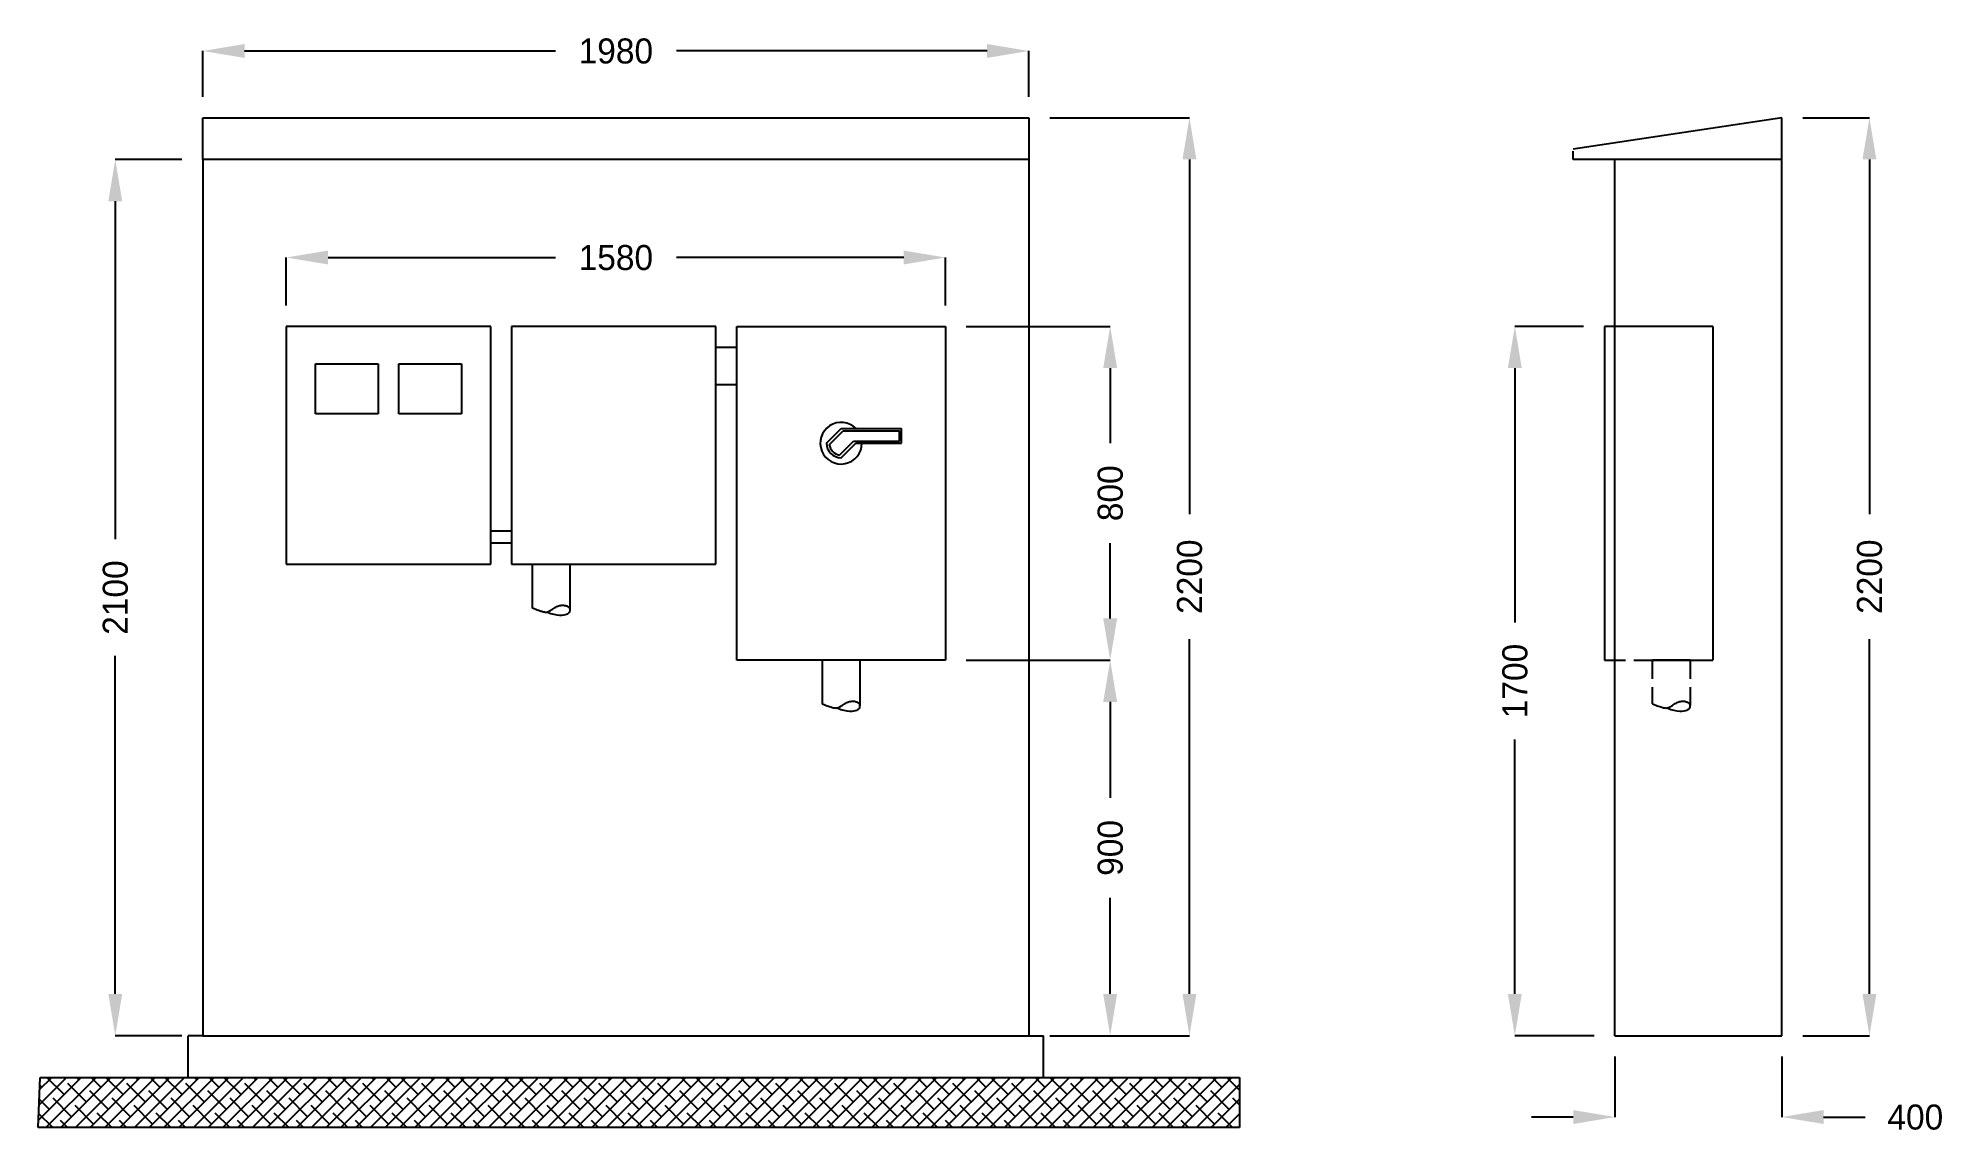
# Model space of a CAD drawing. Extents: x 0 to 0.0913, y -0.0001 to 0.0522.
import ezdxf
from ezdxf.enums import TextEntityAlignment as Align

# ---------------------------------------------------------------- set-up
doc = ezdxf.new("R2010")
doc.units = 0
doc.header["$LTSCALE"] = 250
doc.header["$MEASUREMENT"] = 0
doc.linetypes.add('DASHED', pattern=[0.75, 0.5, -0.25])
doc.layers.add('MEDICAO', color=7, linetype='CONTINUOUS')
doc.styles.add('ROMANS', font='TXT', dxfattribs={"height": 60})

msp = doc.modelspace()

# ---------------------------------------------------------------- linework, layer by layer
at = {"layer": 'MEDICAO', "color": 0, "linetype": 'ByBlock'}
for p, q in [((0.007899999999999636, 0.049399999999996), (0.007899999999999636, 0.05160359999999855)), ((0.009899999999997817, 0.05159999999999854), (0.02479999999999563, 0.05159999999999854)), ((0.04550000000000182, 0.05159999999999854), (0.030600000000004, 0.05159999999999854)), ((0.0475, 0.049399999999996), (0.0475, 0.05160359999999855)), ((0.04850000000000364, 0.04840000000000146), (0.05520360000000437, 0.04840000000000146)), ((0.08460000000000037, 0.04840000000000146), (0.08780359999999746, 0.04840000000000146)), ((0.006899999999995999, 0.04640000000000327), (0.003696399999998903, 0.04640000000000327)), ((0.05520000000000436, 0.04640000000000327), (0.05520000000000436, 0.029399999999996)), ((0.08779999999999745, 0.04640000000000327), (0.08779999999999745, 0.029399999999996)), ((0.003699999999998909, 0.044399999999996), (0.003699999999998909, 0.02819999999999709)), ((0.011899999999996, 0.039399999999996), (0.011899999999996, 0.04170360000000074)), ((0.01390000000000327, 0.04170000000000073), (0.02479999999999563, 0.04170000000000073)), ((0.04149999999999637, 0.04170000000000073), (0.030600000000004, 0.04170000000000073)), ((0.04350000000000364, 0.039399999999996), (0.04350000000000364, 0.04170360000000074)), ((0.04449999999999818, 0.03840000000000145), (0.05140360000000328, 0.03840000000000145)), ((0.07409999999999854, 0.03840000000000145), (0.07079639999999927, 0.03840000000000145)), ((0.05140000000000328, 0.03640000000000328), (0.05140000000000328, 0.03279999999999746)), ((0.07079999999999928, 0.03640000000000328), (0.07079999999999928, 0.02420000000000073)), ((0.05140000000000328, 0.024399999999996), (0.05140000000000328, 0.02800000000000182)), ((0.05520000000000436, 0.006400000000003275), (0.05520000000000436, 0.02340000000000145)), ((0.08779999999999745, 0.006400000000003275), (0.08779999999999745, 0.02340000000000145)), ((0.003699999999998909, 0.006400000000003275), (0.003699999999998909, 0.02260000000000218)), ((0.04449999999999818, 0.02239999999999782), (0.05140360000000328, 0.02239999999999782)), ((0.04449999999999818, 0.02239999999999782), (0.05140360000000328, 0.02239999999999782)), ((0.05140000000000328, 0.02039999999999964), (0.05140000000000328, 0.01579999999999927)), ((0.07079999999999928, 0.006400000000003275), (0.07079999999999928, 0.01859999999999673)), ((0.05140000000000328, 0.006400000000003275), (0.05140000000000328, 0.01100000000000364)), ((0.006899999999995999, 0.004399999999995998), (0.003696399999998903, 0.004399999999995998)), ((0.04850000000000364, 0.004399999999995998), (0.05520360000000437, 0.004399999999995998)), ((0.04850000000000364, 0.004399999999995998), (0.05140360000000328, 0.004399999999995998)), ((0.07460000000000036, 0.004399999999995998), (0.07079639999999927, 0.004399999999995998)), ((0.08460000000000037, 0.004399999999995998), (0.08780359999999746, 0.004399999999995998)), ((0.075600000000004, 0.003400000000001455), (0.075600000000004, 0.0004964000000018131)), ((0.08359999999999673, 0.003400000000001455), (0.08359999999999673, 0.0004964000000018131)), ((0.07359999999999672, 0.000500000000001819), (0.07159999999999854, 0.000500000000001819)), ((0.085600000000004, 0.000500000000001819), (0.08760000000000219, 0.000500000000001819))]:
    msp.add_line(p, q, dxfattribs=at)
at = {"layer": 'MEDICAO'}
for p, q in [((0.007899999999999636, 0.04640000000000327), (0.007899999999999636, 0.04840000000000146)), ((0.007899999999999636, 0.04840000000000146), (0.0475, 0.04840000000000146)), ((0.0475, 0.04840000000000146), (0.0475, 0.04640000000000327)), ((0.08359999999999673, 0.04840000000000146), (0.07359999999999672, 0.046899999999996)), ((0.08359999999999673, 0.04640000000000327), (0.08359999999999673, 0.04840000000000146)), ((0.07359999999999672, 0.04640000000000327), (0.07359999999999672, 0.04680000000000291)), ((0.0475, 0.04640000000000327), (0.007899999999999636, 0.04640000000000327)), ((0.007899999999999636, 0.04640000000000327), (0.007899999999999636, 0.004399999999995998)), ((0.0475, 0.04640000000000327), (0.0475, 0.004399999999995998)), ((0.075600000000004, 0.04640000000000327), (0.07359999999999672, 0.04640000000000327)), ((0.075600000000004, 0.004399999999995998), (0.075600000000004, 0.04640000000000327)), ((0.08359999999999673, 0.04640000000000327), (0.075600000000004, 0.04640000000000327)), ((0.08359999999999673, 0.004399999999995998), (0.08359999999999673, 0.04640000000000327)), ((0.02170000000000073, 0.03840000000000145), (0.011899999999996, 0.03840000000000145)), ((0.011899999999996, 0.03840000000000145), (0.011899999999996, 0.02699999999999818)), ((0.02170000000000073, 0.02699999999999818), (0.02170000000000073, 0.03840000000000145)), ((0.02270000000000437, 0.03840000000000145), (0.02270000000000437, 0.02699999999999818)), ((0.0325, 0.03840000000000145), (0.02270000000000437, 0.03840000000000145)), ((0.0325, 0.02699999999999818), (0.0325, 0.03840000000000145)), ((0.03350000000000364, 0.02239999999999782), (0.03350000000000364, 0.03840000000000145)), ((0.03350000000000364, 0.03840000000000145), (0.04350000000000364, 0.03840000000000145)), ((0.04350000000000364, 0.03840000000000145), (0.04350000000000364, 0.02239999999999782)), ((0.075600000000004, 0.03840000000000145), (0.07510000000000218, 0.03840000000000145)), ((0.07510000000000218, 0.03840000000000145), (0.07510000000000218, 0.02239999999999782)), ((0.01329999999999927, 0.03659999999999854), (0.01630000000000109, 0.03659999999999854)), ((0.01329999999999927, 0.03420000000000073), (0.01329999999999927, 0.03659999999999854)), ((0.01630000000000109, 0.03659999999999854), (0.01630000000000109, 0.03420000000000073)), ((0.01729999999999563, 0.03420000000000073), (0.01729999999999563, 0.03659999999999854)), ((0.01729999999999563, 0.03659999999999854), (0.02029999999999746, 0.03659999999999854)), ((0.02029999999999746, 0.03659999999999854), (0.02029999999999746, 0.03420000000000073)), ((0.0325, 0.03739999999999782), (0.03350000000000364, 0.03739999999999782)), ((0.03350000000000364, 0.035600000000004), (0.0325, 0.035600000000004)), ((0.01630000000000109, 0.03420000000000073), (0.01329999999999927, 0.03420000000000073)), ((0.02029999999999746, 0.03420000000000073), (0.01729999999999563, 0.03420000000000073)), ((0.03779999999999745, 0.03279999999999746), (0.03850000000000364, 0.03350000000000364)), ((0.03792279981273168, 0.03272279981273641), (0.03859999999999673, 0.03340000000000146)), ((0.0384227998127335, 0.03222279981273459), (0.03909999999999855, 0.03289999999999964)), ((0.03850000000000364, 0.03350000000000364), (0.04140000000000327, 0.03350000000000364)), ((0.03859999999999673, 0.03340000000000146), (0.04130000000000109, 0.03340000000000146)), ((0.03909999999999855, 0.03289999999999964), (0.04130000000000109, 0.03289999999999964)), ((0.04130000000000109, 0.03289999999999964), (0.04130000000000109, 0.03340000000000146)), ((0.04140000000000327, 0.03279999999999746), (0.04140000000000327, 0.03350000000000364)), ((0.03850000000000364, 0.03210000000000036), (0.03920000000000073, 0.03279999999999746)), ((0.03920000000000073, 0.03279999999999746), (0.04140000000000327, 0.03279999999999746)), ((0.02170000000000073, 0.02859999999999673), (0.02270000000000437, 0.02859999999999673)), ((0.02270000000000437, 0.02800000000000182), (0.02170000000000073, 0.02800000000000182)), ((0.011899999999996, 0.02699999999999818), (0.02170000000000073, 0.02699999999999818)), ((0.02270000000000437, 0.02699999999999818), (0.0325, 0.02699999999999818)), ((0.02369999999999891, 0.02489999999999782), (0.02369999999999891, 0.02699999999999818)), ((0.02550000000000182, 0.02699999999999818), (0.02550000000000182, 0.02483190302646108)), ((0.02369935464648734, 0.02490491382190158), (0.02378314821943604, 0.0248711402045592)), ((0.02378314821943604, 0.0248711402045592), (0.02385909175050074, 0.02484125241568108)), ((0.02385909175050074, 0.02484125241568108), (0.02392792263054616, 0.02481498993748573)), ((0.02392792263054616, 0.02481498993748573), (0.02399037825048254, 0.02479209225219165)), ((0.02399037825048254, 0.02479209225219165), (0.0240471960011746, 0.02477229884199915)), ((0.0240471960011746, 0.02477229884199915), (0.02409911327353257, 0.02475534918911762)), ((0.02409911327353257, 0.02475534918911762), (0.02414686745843028, 0.02474098277578378)), ((0.02414686745843028, 0.02474098277578378), (0.02419119594675976, 0.02472893908417973)), ((0.02419119594675976, 0.02472893908417973), (0.02423280015912496, 0.02471906043250783)), ((0.02423280015912496, 0.02471906043250783), (0.0242722376349775, 0.024711600482824)), ((0.0242722376349775, 0.024711600482824), (0.02431002994348092, 0.0247069157331407)), ((0.02431002994348092, 0.0247069157331407), (0.02434669865380783, 0.02470536268148862)), ((0.02434669865380783, 0.02470536268148862), (0.02438276533510361, 0.02470729782589842)), ((0.02438276533510361, 0.02470729782589842), (0.02441875155655907, 0.02471307766438258)), ((0.02458250550041157, 0.0246263888852809), (0.02440306977343425, 0.02469219967750177)), ((0.02441875155655907, 0.02471307766438258), (0.02445517888731956, 0.02472305869497177)), ((0.02445517888731956, 0.02472305869497177), (0.02449256889655771, 0.02473759741569665)), ((0.02449256889655771, 0.02473759741569665), (0.02453132309471584, 0.02475682202872122)), ((0.02453132309471584, 0.02475682202872122), (0.02457136275735138, 0.02477994755281543)), ((0.02457136275735138, 0.02477994755281543), (0.02461248910130052, 0.02480596071091895)), ((0.02461248910130052, 0.02480596071091895), (0.02465450334339039, 0.02483384822594417)), ((0.02465450334339039, 0.02483384822594417), (0.02469720670044808, 0.02486259682080345)), ((0.02469720670044808, 0.02486259682080345), (0.02474040038932799, 0.02489119321843646)), ((0.02474040038932799, 0.02489119321843646), (0.02478388562683904, 0.02491862414175557)), ((0.02478388562683904, 0.02491862414175557), (0.02482746362983562, 0.02494387631369136)), ((0.02482746362983562, 0.02494387631369136), (0.02487095644005421, 0.0249661096786349)), ((0.02487095644005421, 0.0249661096786349), (0.02491426939882331, 0.02498517706689199)), ((0.02491426939882331, 0.02498517706689199), (0.02495732867241713, 0.02500110453023808)), ((0.02495732867241713, 0.02500110453023808), (0.02500006042707355, 0.02501391812044858)), ((0.02500006042707355, 0.02501391812044858), (0.0250423908290577, 0.0250236438893171)), ((0.0250423908290577, 0.0250236438893171), (0.02508424604460743, 0.02503030788860997)), ((0.02508424604460743, 0.02503030788860997), (0.02512555223998788, 0.02503393617010261)), ((0.02512555223998788, 0.02503393617010261), (0.02516623558145511, 0.02503455478558863)), ((0.02516623558145511, 0.02503455478558863), (0.02520615818289116, 0.02503223069269552)), ((0.02520615818289116, 0.02503223069269552), (0.02524492594879121, 0.02502719447252275)), ((0.02524492594879121, 0.02502719447252275), (0.02528208073127644, 0.02501971761203095)), ((0.02528208073127644, 0.02501971761203095), (0.02531716438249532, 0.02501007159817164)), ((0.02531716438249532, 0.02501007159817164), (0.02534971875456904, 0.02499852791790545)), ((0.02534971875456904, 0.02499852791790545), (0.02537928569962787, 0.02498535805819302)), ((0.02537928569962787, 0.02498535805819302), (0.0254054070698021, 0.02497083350598587)), ((0.0254054070698021, 0.02497083350598587), (0.02542762471722199, 0.02495522574823553)), ((0.0254481497102006, 0.02466263627898116), (0.02542126996647312, 0.024636553992259)), ((0.02542762471722199, 0.02495522574823553), (0.0254456338410364, 0.02493874959786808)), ((0.0254456338410364, 0.02493874959786808), (0.02545974302844115, 0.02492139317160763)), ((0.02546670990513121, 0.02468938425720808), (0.0254481497102006, 0.02466263627898116)), ((0.02545974302844115, 0.02492139317160763), (0.02547041421365975, 0.02490308791214375)), ((0.02547848118162619, 0.02471639275322559), (0.02546670990513121, 0.02468938425720808)), ((0.02547041421365975, 0.02490308791214375), (0.0254781093308975, 0.02488376526216598)), ((0.0254781093308975, 0.02488376526216598), (0.02548329031437788, 0.0248633566643548)), ((0.02548499417008316, 0.02474325659331043), (0.02547848118162619, 0.02471639275322559)), ((0.02548329031437788, 0.0248633566643548), (0.02548641909830621, 0.02484179356139975)), ((0.02548777950088152, 0.02476957060374843), (0.02548499417008316, 0.02474325659331043)), ((0.02548641909830621, 0.02484179356139975), (0.02548795761690599, 0.02481900739599951)), ((0.0254883678043916, 0.02479492961082542), (0.02548777950088152, 0.02476957060374843)), ((0.02548795761690599, 0.02481900739599951), (0.0254883678043916, 0.02479492961082542)), ((0.0247419994894608, 0.02458094030042048), (0.02458250550041157, 0.0246263888852809)), ((0.02488255606886014, 0.02455321378082772), (0.0247419994894608, 0.02458094030042048)), ((0.02500517956690601, 0.02454056918438255), (0.02488255606886014, 0.02455321378082772)), ((0.02511087431185843, 0.02454036636900128), (0.02500517956690601, 0.02454056918438255)), ((0.02520064463201379, 0.02454996519257293), (0.02511087431185843, 0.02454036636900128)), ((0.02527549485565942, 0.02456672551300471), (0.02520064463201379, 0.02454996519257293)), ((0.02533642931107352, 0.02458800718818566), (0.02527549485565942, 0.02456672551300471)), ((0.02538454004356026, 0.02461154257075577), (0.02533642931107352, 0.02458800718818566)), ((0.02542126996647312, 0.024636553992259), (0.02538454004356026, 0.02461154257075577)), ((0.04350000000000364, 0.02239999999999782), (0.03350000000000364, 0.02239999999999782)), ((0.03760000000000218, 0.02029999999999746), (0.03760000000000218, 0.02239999999999782)), ((0.039399999999996, 0.02239999999999782), (0.039399999999996, 0.02023190302646071)), ((0.03759935464648152, 0.02030491382190121), (0.03768314821943932, 0.02027114020455883)), ((0.03768314821943932, 0.02027114020455883), (0.03775909175050401, 0.02024125241568072)), ((0.03775909175050401, 0.02024125241568072), (0.03782792263054944, 0.02021498993748537)), ((0.03782792263054944, 0.02021498993748537), (0.03789037825047672, 0.02019209225219129)), ((0.03789037825047672, 0.02019209225219129), (0.03794719600117787, 0.02017229884199878)), ((0.03794719600117787, 0.02017229884199878), (0.03799911327352674, 0.02015534918912636)), ((0.03799911327352674, 0.02015534918912636), (0.03804686745842446, 0.02014098277578341)), ((0.03804686745842446, 0.02014098277578341), (0.03809119594676304, 0.02012893908417937)), ((0.03809119594676304, 0.02012893908417937), (0.03813280015912824, 0.02011906043250747)), ((0.03813280015912824, 0.02011906043250747), (0.03817223763498077, 0.02011160048282363)), ((0.03817223763498077, 0.02011160048282363), (0.03821002994348419, 0.02010691573314034)), ((0.03821002994348419, 0.02010691573314034), (0.03824669865380202, 0.02010536268148826)), ((0.03824669865380202, 0.02010536268148826), (0.03828276533510689, 0.02010729782589806)), ((0.03828276533510689, 0.02010729782589806), (0.03831875155655325, 0.02011307766438222)), ((0.03848250550041485, 0.02002638888528054), (0.03830306977343753, 0.02009219967750141)), ((0.03831875155655325, 0.02011307766438222), (0.03835517888732284, 0.02012305869497141)), ((0.03835517888732284, 0.02012305869497141), (0.03839256889656099, 0.02013759741569629)), ((0.03839256889656099, 0.02013759741569629), (0.03843132309471912, 0.02015682202872085)), ((0.03843132309471912, 0.02015682202872085), (0.03847136275735465, 0.02017994755281506)), ((0.03847136275735465, 0.02017994755281506), (0.03851248910129471, 0.02020596071091859)), ((0.03851248910129471, 0.02020596071091859), (0.03855450334338457, 0.0202338482259438)), ((0.03855450334338457, 0.0202338482259438), (0.03859720670045135, 0.02026259682080308)), ((0.03859720670045135, 0.02026259682080308), (0.03864040038932217, 0.02029119321843609)), ((0.03864040038932217, 0.02029119321843609), (0.03868388562684232, 0.02031862414175521)), ((0.03868388562684232, 0.02031862414175521), (0.03872746362983889, 0.020343876313691)), ((0.03872746362983889, 0.020343876313691), (0.0387709564400484, 0.02036610967863453)), ((0.0387709564400484, 0.02036610967863453), (0.03881426939882658, 0.02038517706689163)), ((0.03881426939882658, 0.02038517706689163), (0.03885732867241131, 0.02040110453023772)), ((0.03885732867241131, 0.02040110453023772), (0.03890006042707683, 0.02041391812044822)), ((0.03890006042707683, 0.02041391812044822), (0.03894239082905188, 0.02042364388931674)), ((0.03894239082905188, 0.02042364388931674), (0.0389842460446107, 0.0204303078886096)), ((0.0389842460446107, 0.0204303078886096), (0.03902555223999116, 0.02043393617010224)), ((0.03902555223999116, 0.02043393617010224), (0.03906623558144929, 0.02043455478558826)), ((0.03906623558144929, 0.02043455478558826), (0.03910615818288534, 0.02043223069269516)), ((0.03910615818288534, 0.02043223069269516), (0.03914492594878539, 0.02042719447252239)), ((0.03914492594878539, 0.02042719447252239), (0.03918208073127971, 0.02041971761203058)), ((0.03918208073127971, 0.02041971761203058), (0.03921716438249859, 0.02041007159817127)), ((0.03921716438249859, 0.02041007159817127), (0.03924971875456322, 0.02039852791790508)), ((0.03924971875456322, 0.02039852791790508), (0.03927928569962205, 0.02038535805819265)), ((0.03927928569962205, 0.02038535805819265), (0.03930540706979627, 0.0203708335059855)), ((0.03930540706979627, 0.0203708335059855), (0.03932762471721617, 0.02035522574823517)), ((0.03932762471721617, 0.02035522574823517), (0.03934563384103058, 0.02033874959786772)), ((0.03934563384103058, 0.02033874959786772), (0.03935974302843533, 0.02032139317160727)), ((0.03936670990512539, 0.02008938425720771), (0.03934814971020387, 0.02006263627898079)), ((0.03935974302843533, 0.02032139317160727), (0.03937041421365393, 0.02030308791214338)), ((0.03937848118162947, 0.02011639275322523), (0.03936670990512539, 0.02008938425720771)), ((0.03937041421365393, 0.02030308791214338), (0.03937810933089168, 0.02028376526216562)), ((0.03937810933089168, 0.02028376526216562), (0.03938329031437206, 0.02026335666435443)), ((0.03938499417008643, 0.02014325659331007), (0.03937848118162947, 0.02011639275322523)), ((0.03938329031437206, 0.02026335666435443), (0.03938641909830949, 0.02024179356139939)), ((0.03938777950088479, 0.02016957060374807), (0.03938499417008643, 0.02014325659331007)), ((0.03938641909830949, 0.02024179356139939), (0.03938795761690926, 0.02021900739599914)), ((0.03938836780439488, 0.02019492961082506), (0.03938777950088479, 0.02016957060374807)), ((0.03938795761690926, 0.02021900739599914), (0.03938836780439488, 0.02019492961082506)), ((0.03864199948946407, 0.01998094030042011), (0.03848250550041485, 0.02002638888528054)), ((0.03878255606886342, 0.01995321378082736), (0.03864199948946407, 0.01998094030042011)), ((0.03890517956690019, 0.01994056918438218), (0.03878255606886342, 0.01995321378082736)), ((0.0390108743118617, 0.01994036636900091), (0.03890517956690019, 0.01994056918438218)), ((0.03910064463201707, 0.01994996519257256), (0.0390108743118617, 0.01994036636900091)), ((0.03917549485566269, 0.01996672551300435), (0.03910064463201707, 0.01994996519257256)), ((0.03923642931107679, 0.01998800718818529), (0.03917549485566269, 0.01996672551300435)), ((0.03928454004355444, 0.02001154257075541), (0.03923642931107679, 0.01998800718818529)), ((0.03932126996647639, 0.02003655399225863), (0.03928454004355444, 0.02001154257075541)), ((0.03934814971020387, 0.02006263627898079), (0.03932126996647639, 0.02003655399225863)), ((0.007200000000002546, 0.002399999999997817), (0.007200000000002546, 0.004399999999995998)), ((0.007899999999999636, 0.004399999999995998), (0.007200000000002546, 0.004399999999995998)), ((0.007899999999999636, 0.004399999999995998), (0.0475, 0.004399999999995998)), ((0.0475, 0.004399999999995998), (0.04819999999999709, 0.004399999999995998)), ((0.04819999999999709, 0.002399999999997817), (0.04819999999999709, 0.004399999999995998)), ((0.075600000000004, 0.004399999999995998), (0.08359999999999673, 0.004399999999995998)), ((0, 0), (0.0001000000000021828, 0.002399999999997817)), ((0.0001000000000021828, 0.002399999999997817), (0.05760000000000218, 0.002399999999997817)), ((0.007899999999999636, 0.002399999999997817), (0.0475, 0.002399999999997817)), ((0.05760000000000218, 0.002399999999997817), (0.05760000000000218, 0)), ((0.05760000000000218, 0), (0, 0))]:
    msp.add_line(p, q, dxfattribs=at)
at = {"layer": 'MEDICAO', "linetype": 'DASHED'}
for p, q in [((0.08029999999999746, 0.03840000000000145), (0.075600000000004, 0.03840000000000145)), ((0.08029999999999746, 0.03840000000000145), (0.08029999999999746, 0.02239999999999782)), ((0.07510000000000218, 0.02239999999999782), (0.075600000000004, 0.02239999999999782)), ((0.075600000000004, 0.02239999999999782), (0.07609999999999673, 0.02239999999999782)), ((0.07649999999999636, 0.02239999999999782), (0.08029999999999746, 0.02239999999999782)), ((0.07920000000000073, 0.02239999999999782), (0.07739999999999782, 0.02239999999999782)), ((0.07739999999999782, 0.02149999999999636), (0.07739999999999782, 0.02239999999999782)), ((0.07920000000000073, 0.02239999999999782), (0.07920000000000073, 0.02149999999999636)), ((0.07739999999999782, 0.02029999999999746), (0.07739999999999782, 0.02109999999999673)), ((0.07920000000000073, 0.02109999999999673), (0.07920000000000073, 0.02023190302646071)), ((0.07739935464648624, 0.02030491382190121), (0.07748314821944405, 0.02027114020455883)), ((0.07748314821944405, 0.02027114020455883), (0.07755909175049965, 0.02024125241568072)), ((0.07755909175049965, 0.02024125241568072), (0.07762792263055417, 0.02021498993748537)), ((0.07762792263055417, 0.02021498993748537), (0.07769037825048145, 0.02019209225219129)), ((0.07769037825048145, 0.02019209225219129), (0.07774719600117351, 0.02017229884199878)), ((0.07774719600117351, 0.02017229884199878), (0.07779911327353148, 0.02015534918912636)), ((0.07779911327353148, 0.02015534918912636), (0.07784686745842918, 0.02014098277578341)), ((0.07784686745842918, 0.02014098277578341), (0.07789119594675867, 0.02012893908417937)), ((0.07789119594675867, 0.02012893908417937), (0.07793280015912388, 0.02011906043250747)), ((0.07793280015912388, 0.02011906043250747), (0.0779722376349764, 0.02011160048282363)), ((0.0779722376349764, 0.02011160048282363), (0.07801002994347982, 0.02010691573314034)), ((0.07801002994347982, 0.02010691573314034), (0.07804669865380674, 0.02010536268148826)), ((0.07804669865380674, 0.02010536268148826), (0.07808276533511162, 0.02010729782589806)), ((0.07808276533511162, 0.02010729782589806), (0.07811875155655798, 0.02011307766438222)), ((0.07828250550041048, 0.02002638888528054), (0.07810306977343316, 0.02009219967750141)), ((0.07811875155655798, 0.02011307766438222), (0.07815517888731847, 0.02012305869497141)), ((0.07815517888731847, 0.02012305869497141), (0.07819256889655662, 0.02013759741569629)), ((0.07819256889655662, 0.02013759741569629), (0.07823132309471476, 0.02015682202872085)), ((0.07823132309471476, 0.02015682202872085), (0.07827136275735029, 0.02017994755281506)), ((0.07827136275735029, 0.02017994755281506), (0.07831248910129944, 0.02020596071091859)), ((0.07831248910129944, 0.02020596071091859), (0.0783545033433893, 0.0202338482259438)), ((0.0783545033433893, 0.0202338482259438), (0.07839720670044699, 0.02026259682080308)), ((0.07839720670044699, 0.02026259682080308), (0.0784404003893269, 0.02029119321843609)), ((0.0784404003893269, 0.02029119321843609), (0.07848388562684704, 0.02031862414175521)), ((0.07848388562684704, 0.02031862414175521), (0.07852746362984363, 0.020343876313691)), ((0.07852746362984363, 0.020343876313691), (0.07857095644005313, 0.02036610967863453)), ((0.07857095644005313, 0.02036610967863453), (0.07861426939882221, 0.02038517706689163)), ((0.07861426939882221, 0.02038517706689163), (0.07865732867241604, 0.02040110453023772)), ((0.07865732867241604, 0.02040110453023772), (0.07870006042707246, 0.02041391812044822)), ((0.07870006042707246, 0.02041391812044822), (0.07874239082905661, 0.02042364388931674)), ((0.07874239082905661, 0.02042364388931674), (0.07878424604460633, 0.0204303078886096)), ((0.07878424604460633, 0.0204303078886096), (0.07882555223998679, 0.02043393617010224)), ((0.07882555223998679, 0.02043393617010224), (0.07886623558145402, 0.02043455478558826)), ((0.07886623558145402, 0.02043455478558826), (0.07890615818289007, 0.02043223069269516)), ((0.07890615818289007, 0.02043223069269516), (0.07894492594879012, 0.02042719447252239)), ((0.07894492594879012, 0.02042719447252239), (0.07898208073127534, 0.02041971761203058)), ((0.07898208073127534, 0.02041971761203058), (0.07901716438249423, 0.02041007159817127)), ((0.07901716438249423, 0.02041007159817127), (0.07904971875456795, 0.02039852791790508)), ((0.07904971875456795, 0.02039852791790508), (0.07907928569962679, 0.02038535805819265)), ((0.07907928569962679, 0.02038535805819265), (0.079105407069801, 0.0203708335059855)), ((0.079105407069801, 0.0203708335059855), (0.0791276247172209, 0.02035522574823517)), ((0.0791276247172209, 0.02035522574823517), (0.0791456338410353, 0.02033874959786772)), ((0.0791456338410353, 0.02033874959786772), (0.07915974302844006, 0.02032139317160727)), ((0.07916670990513013, 0.02008938425720771), (0.07914814971019951, 0.02006263627898079)), ((0.07915974302844006, 0.02032139317160727), (0.07917041421365865, 0.02030308791214338)), ((0.0791784811816251, 0.02011639275322523), (0.07916670990513013, 0.02008938425720771)), ((0.07917041421365865, 0.02030308791214338), (0.0791781093308964, 0.02028376526216562)), ((0.0791781093308964, 0.02028376526216562), (0.07918329031437679, 0.02026335666435443)), ((0.07918499417008207, 0.02014325659331007), (0.0791784811816251, 0.02011639275322523)), ((0.07918329031437679, 0.02026335666435443), (0.07918641909830512, 0.02024179356139939)), ((0.07918777950088042, 0.02016957060374807), (0.07918499417008207, 0.02014325659331007)), ((0.07918641909830512, 0.02024179356139939), (0.07918795761690489, 0.02021900739599914)), ((0.07918836780439051, 0.02019492961082506), (0.07918777950088042, 0.02016957060374807)), ((0.07918795761690489, 0.02021900739599914), (0.07918836780439051, 0.02019492961082506)), ((0.07844199948945971, 0.01998094030042011), (0.07828250550041048, 0.02002638888528054)), ((0.07858255606886815, 0.01995321378082736), (0.07844199948945971, 0.01998094030042011)), ((0.07870517956690491, 0.01994056918438218), (0.07858255606886815, 0.01995321378082736)), ((0.07881087431185733, 0.01994036636900091), (0.07870517956690491, 0.01994056918438218)), ((0.0789006446320127, 0.01994996519257256), (0.07881087431185733, 0.01994036636900091)), ((0.07897549485565833, 0.01996672551300435), (0.0789006446320127, 0.01994996519257256)), ((0.07903642931107242, 0.01998800718818529), (0.07897549485565833, 0.01996672551300435)), ((0.07908454004355918, 0.02001154257075541), (0.07903642931107242, 0.01998800718818529)), ((0.07912126996647204, 0.02003655399225863), (0.07908454004355918, 0.02001154257075541)), ((0.07914814971019951, 0.02006263627898079), (0.07912126996647204, 0.02003655399225863))]:
    msp.add_line(p, q, dxfattribs=at)
at = {"layer": 'MEDICAO', "color": 0}
for p, q in [((1.427944020708505e-05, 0.0003427065649532837), (0.002071572875254529, 0.002400000000000735)), ((4.502321330215886e-05, 0.001080557119234896), (0.001364466094067984, 0.002400000000000735)), ((7.57669863972188e-05, 0.001818407673516508), (0.0006573593128814462, 0.002400000000000735)), ((0.000187067042973367, 0.001929707730092718), (8.467099092330371e-05, 0.002032103782142781)), ((0.0003786796564410819, 7.28583859910259e-16), (0.002778679656441081, 0.002400000000000735)), ((0.001247727214753191, 0.001576154339499439), (0.0004238815542519092, 0.002400000000000721)), ((0.001085786437627627, 7.28583859910259e-16), (0.003485786437627633, 0.002400000000000735)), ((0.002308387386533023, 0.001222600948906159), (0.001424503910049835, 0.002106484425389347)), ((0.001792893218814179, 7.28583859910259e-16), (0.004192893218814178, 0.002400000000000735)), ((0.001954833995939764, 0.00228326112068597), (0.001838095116624999, 0.002400000000000735)), ((0.002500000000000724, 7.28583859910259e-16), (0.00490000000000073, 0.002400000000000735)), ((0.003015494167719568, 0.001929707730092697), (0.00254520189781153, 0.002400000000000742)), ((0.003207106781187276, 7.28583859910259e-16), (0.005607106781187275, 0.002400000000000735)), ((0.004076154339499392, 0.001576154339499432), (0.003252308678998075, 0.002400000000000742)), ((0.003914213562373828, 7.28583859910259e-16), (0.006314213562373813, 0.002400000000000735)), ((0.00513681451127921, 0.001222600948906159), (0.004252931034796022, 0.002106484425389347)), ((0.004621320343560373, 7.28583859910259e-16), (0.007021320343560365, 0.002400000000000735)), ((0.00478326112068593, 0.002283261120685991), (0.004666522241371186, 0.002400000000000735)), ((0.005328427124746911, 7.28583859910259e-16), (0.00772842712474691, 0.002400000000000735)), ((0.005843921292465748, 0.001929707730092718), (0.005373629022557731, 0.002400000000000735)), ((0.006035533905933463, 7.28583859910259e-16), (0.008435533905933462, 0.002400000000000735)), ((0.006904581464245572, 0.001576154339499439), (0.00608073580374429, 0.002400000000000721)), ((0.006742640687120008, 7.28583859910259e-16), (0.009142640687120014, 0.002400000000000735)), ((0.00796524163602541, 0.001222600948906152), (0.007081358159542223, 0.002106484425389341)), ((0.00744974746830656, 7.28583859910259e-16), (0.00984974746830656, 0.002400000000000735)), ((0.007611688245432145, 0.00228326112068597), (0.00749494936611738, 0.002400000000000735)), ((0.008156854249493105, 7.28583859910259e-16), (0.01055685424949311, 0.002400000000000735)), ((0.008672348417211949, 0.001929707730092697), (0.008202056147303911, 0.002400000000000742)), ((0.008863961030679657, 7.28583859910259e-16), (0.01126396103067965, 0.002400000000000735)), ((0.00973300858899176, 0.001576154339499439), (0.008909162928490456, 0.002400000000000742)), ((0.009571067811866209, 7.28583859910259e-16), (0.01197106781186619, 0.002400000000000735)), ((0.01079366876077159, 0.001222600948906159), (0.009909785284288403, 0.002106484425389347)), ((0.01027817459305275, 7.28583859910259e-16), (0.01267817459305275, 0.002400000000000735)), ((0.01044011537017831, 0.002283261120685991), (0.01032337649086357, 0.002400000000000735)), ((0.01098528137423929, 7.28583859910259e-16), (0.01338528137423929, 0.002400000000000735)), ((0.01150077554195815, 0.001929707730092697), (0.01103048327205013, 0.002400000000000721)), ((0.01169238815542584, 7.28583859910259e-16), (0.01409238815542584, 0.002400000000000735)), ((0.01256143571373797, 0.001576154339499432), (0.01173759005323666, 0.002400000000000735)), ((0.01239949493661239, 7.28583859910259e-16), (0.01479949493661239, 0.002400000000000735)), ((0.01362209588551778, 0.001222600948906159), (0.0127382124090346, 0.002106484425389347)), ((0.01310660171779894, 7.28583859910259e-16), (0.01550660171779893, 0.002400000000000735)), ((0.01326854249492453, 0.00228326112068597), (0.01315180361560976, 0.002400000000000735)), ((0.01381370849898549, 7.28583859910259e-16), (0.01621370849898548, 0.002400000000000735)), ((0.01432920266670432, 0.001929707730092718), (0.01385891039679629, 0.002400000000000742)), ((0.01452081528017204, 7.28583859910259e-16), (0.01692081528017203, 0.002400000000000735)), ((0.01538986283848414, 0.001576154339499439), (0.01456601717798284, 0.002400000000000742)), ((0.01522792206135858, 7.28583859910259e-16), (0.01762792206135858, 0.002400000000000735)), ((0.01645052301026397, 0.001222600948906159), (0.01556663953378078, 0.002106484425389347)), ((0.01593502884254513, 7.28583859910259e-16), (0.01833502884254513, 0.002400000000000735)), ((0.01609696961967071, 0.00228326112068597), (0.01598023074035596, 0.002400000000000721)), ((0.01664213562373167, 7.28583859910259e-16), (0.01904213562373167, 0.002400000000000735)), ((0.01715762979145053, 0.001929707730092697), (0.01668733752154251, 0.002400000000000721)), ((0.01734924240491822, 7.28583859910259e-16), (0.01974924240491822, 0.002400000000000735)), ((0.01821828996323033, 0.001576154339499439), (0.01739444430272905, 0.002400000000000721)), ((0.01805634918610477, 7.28583859910259e-16), (0.02045634918610478, 0.002400000000000735)), ((0.01927895013501018, 0.001222600948906152), (0.01839506665852698, 0.002106484425389341)), ((0.01876345596729132, 7.28583859910259e-16), (0.02116345596729131, 0.002400000000000735)), ((0.01892539674441691, 0.00228326112068597), (0.01880865786510214, 0.002400000000000735)), ((0.01947056274847787, 7.28583859910259e-16), (0.02187056274847787, 0.002400000000000735)), ((0.01998605691619671, 0.001929707730092697), (0.01951576464628867, 0.002400000000000742)), ((0.02017766952966441, 7.28583859910259e-16), (0.02257766952966441, 0.002400000000000735)), ((0.02104671708797653, 0.001576154339499432), (0.02022287142747522, 0.002400000000000742)), ((0.02088477631085096, 7.28583859910259e-16), (0.02328477631085096, 0.002400000000000735)), ((0.02210737725975635, 0.001222600948906159), (0.02122349378327316, 0.002106484425389347)), ((0.0215918830920375, 7.28583859910259e-16), (0.0239918830920375, 0.002400000000000735)), ((0.02175382386916307, 0.002283261120685991), (0.02163708498984832, 0.002400000000000735)), ((0.02229898987322406, 7.28583859910259e-16), (0.02469898987322405, 0.002400000000000735)), ((0.02281448404094289, 0.001929707730092718), (0.02234419177103488, 0.002400000000000735)), ((0.02300609665441061, 7.28583859910259e-16), (0.02540609665441059, 0.002400000000000735)), ((0.02387514421272272, 0.001576154339499439), (0.02305129855222144, 0.002400000000000721)), ((0.02371320343559715, 7.28583859910259e-16), (0.02611320343559715, 0.002400000000000735)), ((0.02493580438450254, 0.001222600948906159), (0.02405192090801935, 0.002106484425389347)), ((0.0244203102167837, 7.28583859910259e-16), (0.0268203102167837, 0.002400000000000735)), ((0.02458225099390927, 0.00228326112068597), (0.02446551211459452, 0.002400000000000721)), ((0.02512741699797024, 7.28583859910259e-16), (0.02752741699797024, 0.002400000000000735)), ((0.02564291116568908, 0.001929707730092697), (0.02517261889578106, 0.002400000000000721)), ((0.02583452377915679, 7.28583859910259e-16), (0.02823452377915679, 0.002400000000000735)), ((0.02670357133746889, 0.001576154339499439), (0.02587972567696759, 0.002400000000000742)), ((0.02654163056034334, 7.28583859910259e-16), (0.02894163056034334, 0.002400000000000735)), ((0.02776423150924872, 0.001222600948906159), (0.02688034803276553, 0.002106484425389347)), ((0.02724873734152989, 7.28583859910259e-16), (0.02964873734152989, 0.002400000000000735)), ((0.02741067811865545, 0.002283261120685991), (0.0272939392393407, 0.002400000000000742)), ((0.02795584412271643, 7.28583859910259e-16), (0.03035584412271643, 0.002400000000000735)), ((0.02847133829043526, 0.001929707730092718), (0.02800104602052724, 0.002400000000000742)), ((0.02866295090390298, 7.28583859910259e-16), (0.03106295090390298, 0.002400000000000735)), ((0.0295319984622151, 0.001576154339499432), (0.02870815280171379, 0.002400000000000735)), ((0.02937005768508954, 7.28583859910259e-16), (0.03177005768508952, 0.002400000000000735)), ((0.03059265863399491, 0.001222600948906152), (0.02970877515751173, 0.002106484425389341)), ((0.03007716446627607, 7.28583859910259e-16), (0.03247716446627607, 0.002400000000000735)), ((0.03023910524340164, 0.00228326112068597), (0.03012236636408689, 0.002400000000000721)), ((0.03078427124746263, 7.28583859910259e-16), (0.03318427124746263, 0.002400000000000735)), ((0.03129976541518147, 0.001929707730092697), (0.03082947314527345, 0.002400000000000721)), ((0.03149137802864917, 7.28583859910259e-16), (0.03389137802864917, 0.002400000000000735)), ((0.03236042558696128, 0.001576154339499439), (0.03153657992645998, 0.002400000000000742)), ((0.03219848480983572, 7.28583859910259e-16), (0.03459848480983572, 0.002400000000000735)), ((0.03342108575874111, 0.001222600948906159), (0.03253720228225792, 0.002106484425389347)), ((0.03290559159102226, 7.28583859910259e-16), (0.03530559159102226, 0.002400000000000735)), ((0.03306753236814782, 0.002283261120685991), (0.03295079348883307, 0.002400000000000742)), ((0.03361269837220882, 7.28583859910259e-16), (0.03601269837220881, 0.002400000000000735)), ((0.03412819253992764, 0.001929707730092718), (0.03365790027001962, 0.002400000000000742)), ((0.03431980515339537, 7.28583859910259e-16), (0.03671980515339535, 0.002400000000000735)), ((0.03518885271170747, 0.001576154339499439), (0.03436500705120617, 0.002400000000000742)), ((0.03502691193458191, 7.28583859910259e-16), (0.03742691193458191, 0.002400000000000735)), ((0.0362495128834873, 0.001222600948906152), (0.03536562940700411, 0.002106484425389341)), ((0.03573401871576846, 7.28583859910259e-16), (0.03813401871576846, 0.002400000000000735)), ((0.03589595949289403, 0.00228326112068597), (0.03577922061357928, 0.002400000000000721)), ((0.036441125496955, 7.28583859910259e-16), (0.03884112549695499, 0.002400000000000735)), ((0.03695661966467385, 0.001929707730092697), (0.03648632739476582, 0.002400000000000721)), ((0.03714823227814155, 7.28583859910259e-16), (0.03954823227814155, 0.002400000000000735)), ((0.03801727983645365, 0.001576154339499439), (0.03719343417595235, 0.002400000000000742)), ((0.03785533905932811, 7.28583859910259e-16), (0.04025533905932809, 0.002400000000000735)), ((0.03907794000823347, 0.001222600948906159), (0.03819405653175029, 0.002106484425389347)), ((0.03856244584051465, 7.28583859910259e-16), (0.04096244584051465, 0.002400000000000735)), ((0.03872438661764021, 0.00228326112068597), (0.03860764773832546, 0.002400000000000721)), ((0.03926955262170118, 7.28583859910259e-16), (0.0416695526217012, 0.002400000000000735)), ((0.03978504678942003, 0.001929707730092718), (0.039314754519512, 0.002400000000000742)), ((0.03997665940288774, 7.28583859910259e-16), (0.04237665940288774, 0.002400000000000735)), ((0.04084570696119984, 0.001576154339499432), (0.04002186130069855, 0.002400000000000735)), ((0.04068376618407429, 7.28583859910259e-16), (0.04308376618407429, 0.002400000000000735)), ((0.04190636713297968, 0.001222600948906159), (0.04102248365649649, 0.002106484425389347)), ((0.04139087296526083, 7.28583859910259e-16), (0.04379087296526083, 0.002400000000000735)), ((0.0415528137423864, 0.00228326112068597), (0.04143607486307167, 0.002400000000000721)), ((0.04209797974644739, 7.28583859910259e-16), (0.04449797974644739, 0.002400000000000735)), ((0.04261347391416622, 0.001929707730092718), (0.04214318164425821, 0.002400000000000742)), ((0.04280508652763392, 7.28583859910259e-16), (0.04520508652763392, 0.002400000000000735)), ((0.04367413408594602, 0.001576154339499439), (0.04285028842544473, 0.002400000000000742)), ((0.04351219330882048, 7.28583859910259e-16), (0.04591219330882048, 0.002400000000000735)), ((0.04473479425772587, 0.001222600948906152), (0.04385091078124268, 0.002106484425389341)), ((0.04421930009000703, 7.28583859910259e-16), (0.04661930009000703, 0.002400000000000735)), ((0.04438124086713258, 0.002283261120685991), (0.04426450198781785, 0.002400000000000742)), ((0.04492640687119358, 7.28583859910259e-16), (0.04732640687119356, 0.002400000000000735)), ((0.0454419010389124, 0.001929707730092697), (0.04497160876900438, 0.002400000000000721)), ((0.04563351365238012, 7.28583859910259e-16), (0.04803351365238012, 0.002400000000000735)), ((0.04650256121069222, 0.001576154339499439), (0.04567871555019092, 0.002400000000000742)), ((0.04634062043356666, 7.28583859910259e-16), (0.04874062043356666, 0.002400000000000735)), ((0.04756322138247206, 0.001222600948906152), (0.04667933790598888, 0.002106484425389341)), ((0.04704772721475322, 7.28583859910259e-16), (0.04944772721475322, 0.002400000000000735)), ((0.04720966799187878, 0.002283261120685991), (0.04709292911256404, 0.002400000000000742)), ((0.04775483399593975, 7.28583859910259e-16), (0.05015483399593975, 0.002400000000000735)), ((0.04827032816365859, 0.001929707730092697), (0.04780003589375057, 0.002400000000000721)), ((0.04846194077712631, 7.28583859910259e-16), (0.05086194077712631, 0.002400000000000735)), ((0.04933098833543841, 0.001576154339499439), (0.04850714267493712, 0.002400000000000742)), ((0.04916904755831285, 7.28583859910259e-16), (0.05156904755831285, 0.002400000000000735)), ((0.05039164850721826, 0.001222600948906152), (0.04950776503073507, 0.002106484425389341)), ((0.04987615433949941, 7.28583859910259e-16), (0.0522761543394994, 0.002400000000000735)), ((0.05003809511662497, 0.00228326112068597), (0.04992135623731023, 0.002400000000000721)), ((0.05058326112068594, 7.28583859910259e-16), (0.05298326112068596, 0.002400000000000735)), ((0.05109875528840479, 0.001929707730092697), (0.05062846301849677, 0.002400000000000721)), ((0.0512903679018725, 7.28583859910259e-16), (0.05369036790187249, 0.002400000000000735)), ((0.05215941546018461, 0.001576154339499432), (0.05133556979968331, 0.002400000000000735)), ((0.05199747468305905, 7.28583859910259e-16), (0.05439747468305905, 0.002400000000000735)), ((0.05322007563196445, 0.001222600948906152), (0.05233619215548126, 0.002106484425389341)), ((0.05270458146424559, 7.28583859910259e-16), (0.05510458146424559, 0.002400000000000735)), ((0.05286652224137117, 0.00228326112068597), (0.05274978336205643, 0.002400000000000721)), ((0.05341168824543215, 7.28583859910259e-16), (0.05581168824543215, 0.002400000000000735)), ((0.05392718241315098, 0.001929707730092697), (0.05345689014324297, 0.002400000000000721)), ((0.05411879502661868, 7.28583859910259e-16), (0.05651879502661868, 0.002400000000000735)), ((0.05498784258493081, 0.001576154339499432), (0.0541639969244295, 0.002400000000000735)), ((0.05482590180780524, 7.28583859910259e-16), (0.05722590180780524, 0.002400000000000735)), ((0.05604850275671063, 0.001222600948906152), (0.05516461928022744, 0.002106484425389341)), ((0.05553300858899179, 7.28583859910259e-16), (0.05760000000000073, 0.002066991411009682)), ((0.05569494936611733, 0.002283261120686018), (0.05557821048680261, 0.002400000000000742)), ((0.05675560953789716, 0.001929707730092711), (0.05628531726798914, 0.002400000000000735)), ((0.05760000000000073, 0.001792424049175699), (0.0569924240491757, 0.002400000000000742)), ((0.0005406204335666603, 0.0008690475583128729), (5.638671967585912e-05, 0.001353281272203681)), ((0.001601280605346464, 0.0005154941677196212), (0.0007173971288632758, 0.001399377644202809)), ((0.002661940777126288, 0.0001619407771263418), (0.0017780573006431, 0.00104582425360953)), ((0.003369047558312861, 0.0008690475583128729), (0.002485164081829673, 0.001752931034796061)), ((0.004429707730092665, 0.0005154941677196004), (0.003545824253609477, 0.001399377644202789)), ((0.005490367901872489, 0.0001619407771263348), (0.004606484425389301, 0.001045824253609523)), ((0.006197474683059027, 0.0008690475583128937), (0.005313591206575839, 0.001752931034796082)), ((0.007258134854838845, 0.0005154941677196212), (0.006374251378355657, 0.001399377644202809)), ((0.00831879502661867, 0.0001619407771263418), (0.007434911550135481, 0.00104582425360953)), ((0.009025901807805242, 0.0008690475583128729), (0.008142018331322054, 0.001752931034796061)), ((0.01008656197958505, 0.0005154941677196004), (0.009202678503101858, 0.001399377644202789)), ((0.01114722215136486, 0.0001619407771263418), (0.01026333867488167, 0.00104582425360953)), ((0.01185432893255141, 0.0008690475583128937), (0.01097044545606822, 0.001752931034796082)), ((0.01291498910433125, 0.0005154941677196004), (0.01203110562784806, 0.001399377644202789)), ((0.01397564927611106, 0.0001619407771263348), (0.01309176579962788, 0.001045824253609523)), ((0.01468275605729762, 0.0008690475583128729), (0.01379887258081443, 0.001752931034796061)), ((0.01574341622907741, 0.0005154941677196212), (0.01485953275259422, 0.001399377644202809)), ((0.01680407640085724, 0.0001619407771263418), (0.01592019292437405, 0.00104582425360953)), ((0.0175111831820438, 0.0008690475583128729), (0.01662729970556062, 0.001752931034796061)), ((0.01857184335382363, 0.0005154941677196004), (0.01768795987734044, 0.001399377644202789)), ((0.01963250352560344, 0.0001619407771263418), (0.01874862004912024, 0.00104582425360953)), ((0.02033961030679, 0.0008690475583128729), (0.01945572683030681, 0.001752931034796061)), ((0.02140027047856981, 0.0005154941677196004), (0.02051638700208663, 0.001399377644202789)), ((0.02246093065034963, 0.0001619407771263348), (0.02157704717386644, 0.001045824253609523)), ((0.02316803743153616, 0.0008690475583128937), (0.02228415395505298, 0.001752931034796082)), ((0.02422869760331598, 0.0005154941677196212), (0.02334481412683279, 0.001399377644202809)), ((0.02528935777509581, 0.0001619407771263418), (0.02440547429861262, 0.00104582425360953)), ((0.02599646455628236, 0.0008690475583128729), (0.02511258107979917, 0.001752931034796061)), ((0.02705712472806219, 0.0005154941677196004), (0.026173241251579, 0.001399377644202789)), ((0.02811778489984199, 0.0001619407771263418), (0.0272339014233588, 0.00104582425360953)), ((0.02882489168102854, 0.0008690475583128937), (0.02794100820454535, 0.001752931034796082)), ((0.02988555185280835, 0.0005154941677196212), (0.02900166837632517, 0.001399377644202809)), ((0.03094621202458819, 0.0001619407771263348), (0.030062328548105, 0.001045824253609523)), ((0.03165331880577475, 0.0008690475583128729), (0.03076943532929156, 0.001752931034796061)), ((0.03271397897755456, 0.0005154941677196004), (0.03183009550107137, 0.001399377644202789)), ((0.03377463914933437, 0.0001619407771263418), (0.03289075567285118, 0.00104582425360953)), ((0.03448174593052093, 0.0008690475583128937), (0.03359786245403774, 0.001752931034796082)), ((0.03554240610230074, 0.0005154941677196212), (0.03465852262581755, 0.001399377644202809)), ((0.03660306627408057, 0.0001619407771263418), (0.03571918279759739, 0.00104582425360953)), ((0.03731017305526712, 0.0008690475583128729), (0.03642628957878393, 0.001752931034796061)), ((0.03837083322704695, 0.0005154941677196004), (0.03748694975056376, 0.001399377644202789)), ((0.03943149339882675, 0.0001619407771263418), (0.03854760992234357, 0.00104582425360953)), ((0.04013860018001331, 0.0008690475583128729), (0.03925471670353013, 0.001752931034796061)), ((0.04119926035179313, 0.0005154941677196212), (0.04031537687530994, 0.001399377644202809)), ((0.04225992052357295, 0.0001619407771263348), (0.04137603704708976, 0.001045824253609523)), ((0.04296702730475951, 0.0008690475583128729), (0.04208314382827632, 0.001752931034796061)), ((0.04402768747653932, 0.0005154941677196212), (0.04314380400005614, 0.001399377644202809)), ((0.04508834764831913, 0.0001619407771263418), (0.04420446417183594, 0.00104582425360953)), ((0.04579545442950569, 0.0008690475583128937), (0.0449115709530225, 0.001752931034796082)), ((0.0468561146012855, 0.0005154941677196004), (0.04597223112480232, 0.001399377644202789)), ((0.04791677477306532, 0.0001619407771263418), (0.04703289129658213, 0.00104582425360953)), ((0.04862388155425188, 0.0008690475583128937), (0.04773999807776869, 0.001752931034796082)), ((0.0496845417260317, 0.0005154941677196004), (0.04880065824954851, 0.001399377644202789)), ((0.05074520189781152, 0.0001619407771263418), (0.04986131842132833, 0.00104582425360953)), ((0.05145230867899808, 0.0008690475583128729), (0.05056842520251489, 0.001752931034796061)), ((0.05251296885077789, 0.0005154941677196004), (0.0516290853742947, 0.001399377644202789)), ((0.05357362902255771, 0.0001619407771263348), (0.05268974554607452, 0.001045824253609523)), ((0.05428073580374427, 0.0008690475583128729), (0.05339685232726108, 0.001752931034796061)), ((0.05534139597552409, 0.0005154941677196004), (0.0544575124990409, 0.001399377644202789)), ((0.0564020561473039, 0.0001619407771263348), (0.05551817267082072, 0.001045824253609523)), ((0.05710916292849042, 0.0008690475583129215), (0.05622527945200723, 0.00175293103479611)), ((0.05624011537017835, 7.28583859910259e-16), (0.05760000000000073, 0.00135988462982313)), ((0.05760000000000073, 0.001085317267989154), (0.05728593962378708, 0.001399377644202802)), ((0.0007025612106922527, 7.28583859910259e-16), (2.810244842838677e-05, 0.0006744587622646014)), ((0.001409667991878805, 7.28583859910259e-16), (0.001070950519456576, 0.0003387174724229641)), ((0.003530988335438454, 7.28583859910259e-16), (0.002838717472422932, 0.0006922708630162505)), ((0.004238095116624999, 7.28583859910259e-16), (0.00389937764420277, 0.0003387174724229641)), ((0.006359415460184634, 7.28583859910259e-16), (0.005667144597169119, 0.0006922708630162505)), ((0.007066522241371186, 7.28583859910259e-16), (0.006727804768948936, 0.0003387174724229849)), ((0.009187842584930835, 7.28583859910259e-16), (0.00849557172191532, 0.0006922708630162436)), ((0.00989494936611738, 7.28583859910259e-16), (0.009556231893695151, 0.0003387174724229641)), ((0.01201626970967701, 7.28583859910259e-16), (0.0113239988466615, 0.0006922708630162505)), ((0.01272337649086357, 7.28583859910259e-16), (0.01238465901844132, 0.0003387174724229849)), ((0.01484469683442322, 7.28583859910259e-16), (0.01415242597140769, 0.0006922708630162505)), ((0.01555180361560976, 7.28583859910259e-16), (0.01521308614318753, 0.0003387174724229641)), ((0.0176731239591694, 7.28583859910259e-16), (0.01698085309615388, 0.0006922708630162505)), ((0.01838023074035595, 7.28583859910259e-16), (0.01804151326793372, 0.0003387174724229641)), ((0.0205015510839156, 7.28583859910259e-16), (0.01980928022090008, 0.0006922708630162436)), ((0.02120865786510214, 7.28583859910259e-16), (0.02086994039267991, 0.0003387174724229641)), ((0.02332997820866178, 7.28583859910259e-16), (0.02263770734564626, 0.0006922708630162505)), ((0.02403708498984832, 7.28583859910259e-16), (0.02369836751742608, 0.0003387174724229849)), ((0.02615840533340797, 7.28583859910259e-16), (0.02546613447039246, 0.0006922708630162505)), ((0.0268655121145945, 7.28583859910259e-16), (0.02652679464217227, 0.0003387174724229641)), ((0.02898683245815415, 7.28583859910259e-16), (0.02829456159513864, 0.0006922708630162505)), ((0.0296939392393407, 7.28583859910259e-16), (0.02935522176691845, 0.0003387174724229849)), ((0.03181525958290033, 7.28583859910259e-16), (0.03112298871988483, 0.0006922708630162436)), ((0.03252236636408689, 7.28583859910259e-16), (0.03218364889166466, 0.0003387174724229641)), ((0.03464368670764654, 7.28583859910259e-16), (0.03395141584463101, 0.0006922708630162505)), ((0.03535079348883308, 7.28583859910259e-16), (0.03501207601641083, 0.0003387174724229849)), ((0.03747211383239272, 7.28583859910259e-16), (0.0367798429693772, 0.0006922708630162436)), ((0.03817922061357926, 7.28583859910259e-16), (0.03784050314115704, 0.0003387174724229641)), ((0.04030054095713891, 7.28583859910259e-16), (0.03960827009412338, 0.0006922708630162505)), ((0.04100764773832546, 7.28583859910259e-16), (0.04066893026590322, 0.0003387174724229641)), ((0.04312896808188511, 7.28583859910259e-16), (0.04243669721886958, 0.0006922708630162505)), ((0.04383607486307165, 7.28583859910259e-16), (0.04349735739064941, 0.0003387174724229641)), ((0.04595739520663129, 7.28583859910259e-16), (0.04526512434361577, 0.0006922708630162436)), ((0.04666450198781785, 7.28583859910259e-16), (0.04632578451539559, 0.0003387174724229849)), ((0.04878582233137748, 7.28583859910259e-16), (0.04809355146836197, 0.0006922708630162436)), ((0.04949292911256404, 7.28583859910259e-16), (0.04915421164014178, 0.0003387174724229849)), ((0.05161424945612367, 7.28583859910259e-16), (0.05092197859310816, 0.0006922708630162436)), ((0.05232135623731022, 7.28583859910259e-16), (0.05198263876488798, 0.0003387174724229641)), ((0.05444267658086987, 7.28583859910259e-16), (0.05375040571785435, 0.0006922708630162436)), ((0.05514978336205641, 7.28583859910259e-16), (0.05481106588963417, 0.0003387174724229641)), ((0.05727110370561605, 7.28583859910259e-16), (0.05657883284260053, 0.0006922708630162436)), ((0.05694722215136488, 7.28583859910259e-16), (0.05760000000000073, 0.0006527778486365848))]:
    msp.add_line(p, q, dxfattribs=at)
at = {"layer": 'MEDICAO'}
for centre, radius, start, end in [((0.03850000000000364, 0.03279999999999746), 0.001, 44.42700400080552, 0), ((0.03850000000000364, 0.03279999999999746), 0.0007000000000000001, 180, 270), ((0.03859999999999673, 0.03289999999999964), 0.0007000000000000001, 194.663584382689, 255.336415617311)]:
    msp.add_arc(centre, radius, start, end, dxfattribs=at)
at = {"layer": 'MEDICAO', "color": 0, "linetype": 'ByBlock'}
for points in [[(0.009899999999997817, 0.05193333333333612), (0.009899999999997817, 0.05126666666667006), (0.007899999999999636, 0.05159999999999854)], [(0.04550000000000182, 0.05193333333333612), (0.04550000000000182, 0.05126666666667006), (0.0475, 0.05159999999999854)], [(0.05486666666666679, 0.04640000000000327), (0.05553333333333285, 0.04640000000000327), (0.05520000000000436, 0.04840000000000146)], [(0.08746666666666897, 0.04640000000000327), (0.08813333333333503, 0.04640000000000327), (0.08779999999999745, 0.04840000000000146)], [(0.003366666666670426, 0.044399999999996), (0.004033333333336486, 0.044399999999996), (0.003699999999998909, 0.04640000000000327)], [(0.01390000000000327, 0.04203333333332921), (0.01390000000000327, 0.04136666666666315), (0.011899999999996, 0.04170000000000073)], [(0.04149999999999637, 0.04203333333332921), (0.04149999999999637, 0.04136666666666315), (0.04350000000000364, 0.04170000000000073)], [(0.0510666666666657, 0.03640000000000328), (0.05173333333333176, 0.03640000000000328), (0.05140000000000328, 0.03840000000000145)], [(0.07046666666667079, 0.03640000000000328), (0.07113333333333685, 0.03640000000000328), (0.07079999999999928, 0.03840000000000145)], [(0.0510666666666657, 0.024399999999996), (0.05173333333333176, 0.024399999999996), (0.05140000000000328, 0.02239999999999782)], [(0.0510666666666657, 0.02039999999999964), (0.05173333333333176, 0.02039999999999964), (0.05140000000000328, 0.02239999999999782)], [(0.003366666666670426, 0.006400000000003275), (0.004033333333336486, 0.006400000000003275), (0.003699999999998909, 0.004399999999995998)], [(0.0510666666666657, 0.006400000000003275), (0.05173333333333176, 0.006400000000003275), (0.05140000000000328, 0.004399999999995998)], [(0.05486666666666679, 0.006400000000003275), (0.05553333333333285, 0.006400000000003275), (0.05520000000000436, 0.004399999999995998)], [(0.07046666666667079, 0.006400000000003275), (0.07113333333333685, 0.006400000000003275), (0.07079999999999928, 0.004399999999995998)], [(0.08746666666666897, 0.006400000000003275), (0.08813333333333503, 0.006400000000003275), (0.08779999999999745, 0.004399999999995998)], [(0.07359999999999672, 0.0008333333333303017), (0.07359999999999672, 0.0001666666666642414), (0.075600000000004, 0.000500000000001819)], [(0.085600000000004, 0.0008333333333303017), (0.085600000000004, 0.0001666666666642414), (0.08359999999999673, 0.000500000000001819)]]:
    msp.add_solid(points, dxfattribs=at)

# ---------------------------------------------------------------- texts
at = {"layer": 'MEDICAO', "color": 0, "linetype": 'ByBlock', "style": 'ROMANS'}
for s, p in [('1980', (0.02770000000000437, 0.05159999999999854)), ('1580', (0.02770000000000437, 0.04170000000000073)), ('400', (0.09, 0.000500000000001819))]:
    msp.add_text(s, height=0.0012, dxfattribs=at).set_placement(p, align=Align.MIDDLE_CENTER)
for s, p in [('800', (0.05140000000000328, 0.03039999999999964)), ('2200', (0.05520000000000436, 0.02640000000000328)), ('2200', (0.08779999999999745, 0.02640000000000328)), ('2100', (0.003699999999998909, 0.02539999999999964)), ('1700', (0.07079999999999928, 0.02140000000000327)), ('900', (0.05140000000000328, 0.01340000000000146))]:
    msp.add_text(s, height=0.0012, rotation=90, dxfattribs=at).set_placement(p, align=Align.MIDDLE_CENTER)

doc.saveas('drawing.dxf')
